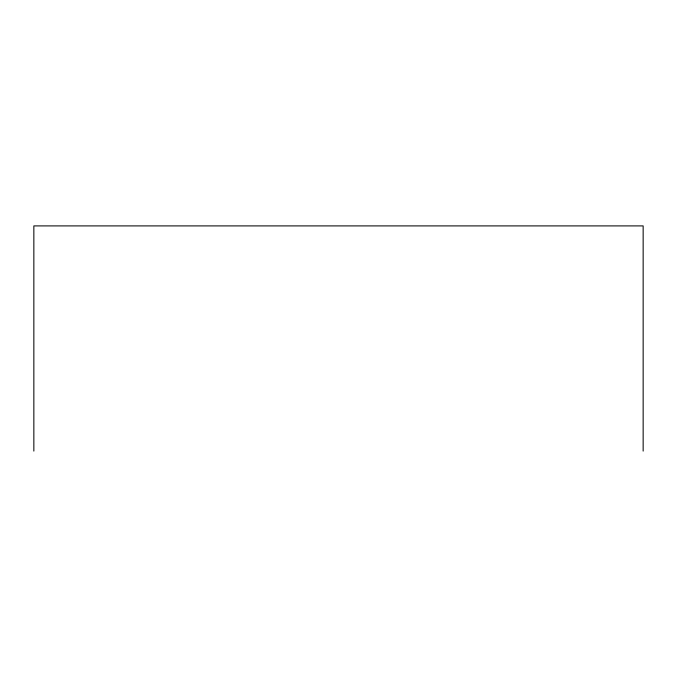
<?xml version="1.0" encoding="UTF-8"?>
<svg xmlns="http://www.w3.org/2000/svg" width="677" height="677" viewBox="0 0 677 677"><rect width="100%" height="100%" fill="white"/><g stroke="black" fill="none" stroke-linecap="round" stroke-linejoin="round"><path stroke-width="1.02" d="M643.15 451.094L643.15 225.906L33.85 225.906L33.85 451.094"/></g></svg>
